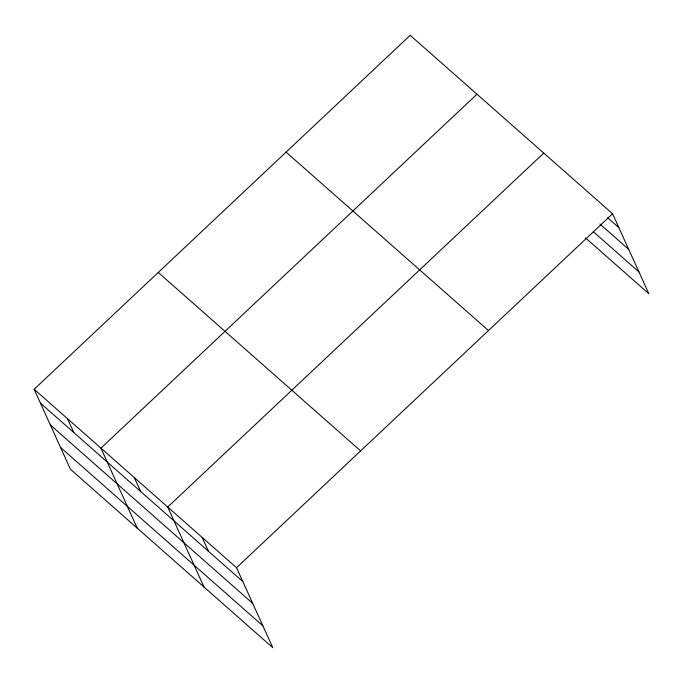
<?xml version="1.0" encoding="UTF-8"?>
<svg xmlns="http://www.w3.org/2000/svg" width="683" height="683" viewBox="0 0 683 683"><rect width="100%" height="100%" fill="white"/><g stroke="black" fill="none" stroke-linecap="round" stroke-linejoin="round"><path stroke-width="1.02" d="M34.15 389.267L236.531 567.701L272.816 647.697L70.434 469.255L34.15 389.267L410.184 35.303L612.566 213.745L648.85 293.733L585.638 238M476.965 94.194L100.939 448.15L137.223 528.138M543.753 153.077L167.728 507.034L204.012 587.021M236.531 567.701L612.566 213.745M607.665 217.749L618.866 227.627M599.956 224.041L628.761 249.44M593.348 231.708L638.955 271.919M286.092 152.113L488.473 330.546M158.243 272.457L360.624 450.9M40.451 403.149L242.832 581.592M50.346 424.971L252.727 603.405M60.539 447.442L262.921 625.876M202.125 537.367L208.426 551.249M134.329 477.596L140.63 491.478M67.54 418.713L73.841 432.595"/></g></svg>
